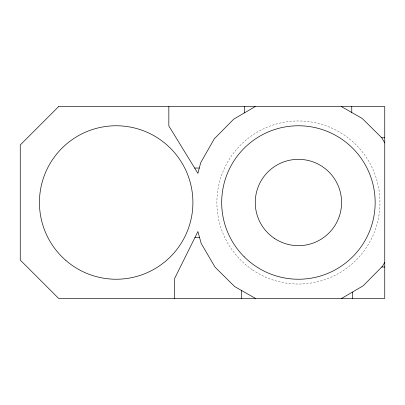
<?xml version="1.0" encoding="UTF-8"?>
<svg xmlns="http://www.w3.org/2000/svg" width="405" height="405" viewBox="0 0 405 405"><rect width="100%" height="100%" fill="white"/><g stroke="black" fill="none" stroke-linecap="round" stroke-linejoin="round"><path stroke-width="0.3" stroke-dasharray="2.02 1.52" d="M252.639 269.963A81.532 81.532 0 0 0 379.738 208.418A81.532 81.532 0 0 0 262.885 129.119A81.532 81.532 0 0 0 252.639 269.963"/><path stroke-width="0.61" d="M384.75 262.303L382.522 266.222L363.163 285.814L341.633 298.419M255.206 106.581L233.68 119.186L214.321 138.778L200.693 162.719L197.913 173.36L168.839 125.96L168.839 106.581M341.375 106.581L362.141 118.402L381.738 137.756L384.75 137.756M194.648 168.04L199.306 168.04M194.952 237.507L199.549 237.507M381.738 267.011L384.75 267.011M255.469 298.419L234.703 286.598L215.106 267.244L201.189 243.471L197.913 231.538L174.352 279.04L174.352 298.419M381.738 137.756L384.75 142.904M352.401 292.116L352.401 298.419M351.758 106.581L351.758 112.489M244.443 106.581L244.443 112.884M241.694 290.582L241.694 298.419M58.619 106.581L20.25 144.95L20.25 260.05L58.619 298.419L384.75 298.419L384.75 106.581L58.619 106.581M274.185 238.216A43.163 43.163 0 0 0 341.471 205.634A43.163 43.163 0 0 0 279.607 163.65A43.163 43.163 0 0 0 274.185 238.216M65.924 260.496A76.737 76.737 0 0 0 191.524 217.014A76.737 76.737 0 0 0 91.064 129.985A76.737 76.737 0 0 0 65.924 260.496M244.159 256.76A76.737 76.737 0 0 0 372.544 222.36A76.737 76.737 0 0 0 278.559 128.38A76.737 76.737 0 0 0 244.159 256.76"/></g></svg>
